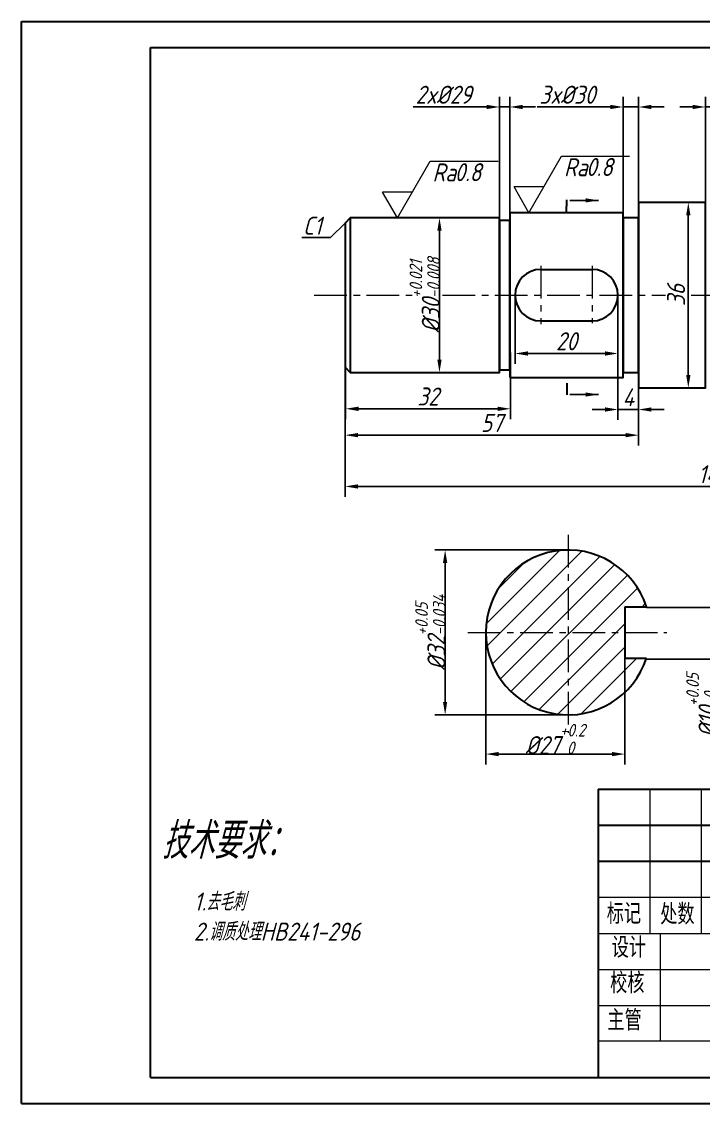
# Model space of a CAD drawing. Header units: millimetres. Extents: x 1975 to 2272, y 1137 to 1347.
# Drawn here: x 1974.9 to 2107.3, y 1136.9 to 1346.9 of the extents above; entities that cross this region are included whole.
import ezdxf

# ---------------------------------------------------------------- set-up
doc = ezdxf.new("R2010")
doc.units = ezdxf.units.MM
doc.linetypes.add('CENTER', pattern=[50.8, 31.75, -6.35, 6.35, -6.35])
for name, color, linetype, lineweight in [('中心线', 1, 'CENTER', 15), ('剖面线', 9, 'Continuous', 15), ('图框', 7, 'Continuous', 30), ('标注', 90, 'Continuous', 15), ('粗实线', 50, 'Continuous', 30)]:
    doc.layers.add(name, color=color, linetype=linetype, lineweight=lineweight)
doc.styles.add('GB3.5', font='gbeitc.shx', dxfattribs={"height": 3.5, "bigfont": 'gbcbig.shx'})
doc.styles.add('仿宋', font='simfang.ttf', dxfattribs={"width": 0.7, "height": 2.5})
doc.dimstyles.new('正常标注', dxfattribs={"dimtxt": 3.5, "dimasz": 2.5, "dimexe": 2, "dimexo": 0, "dimtad": 1, "dimdec": 3, "dimdsep": 46, "dimtxsty": 'GB3.5', "dimcen": 2.5, "dimadec": 0, "dimazin": 0, "dimtfac": 1, "dimtdec": 3, "dimtmove": 0, "dimatfit": 3, "dimfxl": 1, "dimarcsym": 0})

# ---------------------------------------------------------------- blocks, each defined once
blk = doc.blocks.new('A4')
at = {"lineweight": 15}
for p, q in [((-175, -149), (-175, -177)), ((-165, -149), (-165, -177)), ((-185, -170), (-105, -170)), ((-185, -177), (-105, -177)), ((-173, -177), (-173, -197.83)), ((-185, -184), (-105, -184)), ((-185, -191), (-105, -191)), ((-185, -197.83), (-105, -197.83))]:
    blk.add_line(p, q, dxfattribs=at)
for p, q in [((-185, -156), (-105, -156)), ((-185, -163), (-105, -163))]:
    blk.add_line(p, q)
at = {"layer": '图框'}
for p, q in [((-297, -210), (-297, 0)), ((-297, 0), (0, 0)), ((-272, -205), (-272, -5)), ((-272, -5), (-5, -5)), ((-185, -149), (-185, -205)), ((-185, -149), (-5, -149)), ((-272, -205), (-5, -205)), ((-297, -210), (0, -210))]:
    blk.add_line(p, q, dxfattribs=at)
for s, insert, char_height, width, attachment_point, style in [('技术要求：', (-269.77, -155.51), 7, 73.5791, 1, 'GB3.5'), ('标记', (-180.02, -171.28), 3.5, 14.2733, 2, '仿宋')]:
    blk.add_mtext(s, dxfattribs=dict(insert=insert, char_height=char_height, width=width, attachment_point=attachment_point, style=style))
at = {"char_height": 3.5, "attachment_point": 2, "style": '仿宋'}
for s, insert in [('处数', (-169.63, -171.38)), ('设计', (-179.06, -177.85)), ('校核', (-179.36, -184.73)), ('主管', (-179.9, -191.97))]:
    blk.add_mtext(s, dxfattribs=dict(at, insert=insert))
blk = doc.blocks.new('*D17')
at = {"layer": 'Defpoints', "color": 0, "ltscale": 0.2, "transparency": 16777216}
for p in [(2058.02, 1308.79), (2056.06, 1278.79), (2058.02, 1278.79)]:
    blk.add_point(p, dxfattribs=at)
at = {"layer": '标注', "color": 0, "lineweight": -2, "ltscale": 0.2, "transparency": 16777216}
for p, q in [((2058.02, 1308.79), (2054.06, 1308.79)), ((2056.06, 1306.29), (2056.06, 1281.29)), ((2058.02, 1278.79), (2054.06, 1278.79))]:
    blk.add_line(p, q, dxfattribs=at)
at = {"layer": '标注', "color": 0, "ltscale": 0.2, "transparency": 16777216}
for points in [[(2055.64, 1306.29), (2056.48, 1306.29), (2056.06, 1308.79)], [(2055.64, 1281.29), (2056.48, 1281.29), (2056.06, 1278.79)]]:
    blk.add_solid(points, dxfattribs=at)
at = {"layer": '标注', "color": 0, "ltscale": 0.2, "transparency": 16777216, "insert": (2053.19, 1293.79), "char_height": 3.5, "width": 5.9792, "attachment_point": 5, "rotation": 90, "style": 'GB3.5'}
blk.add_mtext('%%C30{\\H0.7x;\\S+0.021^ -0.008;}', dxfattribs=at)
blk = doc.blocks.new('*D18')
at = {"layer": 'Defpoints', "color": 0, "ltscale": 0.2, "transparency": 16777216}
for p in [(2070.73, 1293.79), (2090.73, 1293.79), (2090.73, 1282.46)]:
    blk.add_point(p, dxfattribs=at)
at = {"layer": '标注', "color": 0, "lineweight": -2, "ltscale": 0.2, "transparency": 16777216}
for p, q in [((2070.73, 1293.79), (2070.73, 1280.46)), ((2090.73, 1293.79), (2090.73, 1280.46)), ((2073.23, 1282.46), (2088.23, 1282.46))]:
    blk.add_line(p, q, dxfattribs=at)
at = {"layer": '标注', "color": 0, "ltscale": 0.2, "transparency": 16777216}
for points in [[(2073.23, 1282.87), (2073.23, 1282.04), (2070.73, 1282.46)], [(2088.23, 1282.87), (2088.23, 1282.04), (2090.73, 1282.46)]]:
    blk.add_solid(points, dxfattribs=at)
at = {"layer": '标注', "color": 0, "ltscale": 0.2, "transparency": 16777216, "insert": (2080.73, 1284.83), "char_height": 3.5, "attachment_point": 5, "style": 'GB3.5'}
blk.add_mtext('20', dxfattribs=at)
blk = doc.blocks.new('*D19')
at = {"layer": 'Defpoints', "color": 0, "ltscale": 0.2, "transparency": 16777216}
for p in [(2102.57, 1311.79), (2102.57, 1275.79), (2104.39, 1275.79)]:
    blk.add_point(p, dxfattribs=at)
at = {"layer": '标注', "color": 0, "lineweight": -2, "ltscale": 0.2, "transparency": 16777216}
for p, q in [((2102.57, 1311.79), (2106.39, 1311.79)), ((2104.39, 1309.29), (2104.39, 1278.29)), ((2102.57, 1275.79), (2106.39, 1275.79))]:
    blk.add_line(p, q, dxfattribs=at)
at = {"layer": '标注', "color": 0, "ltscale": 0.2, "transparency": 16777216}
for points in [[(2103.98, 1309.29), (2104.81, 1309.29), (2104.39, 1311.79)], [(2103.98, 1278.29), (2104.81, 1278.29), (2104.39, 1275.79)]]:
    blk.add_solid(points, dxfattribs=at)
at = {"layer": '标注', "color": 0, "ltscale": 0.2, "transparency": 16777216, "insert": (2102.02, 1293.79), "char_height": 3.5, "attachment_point": 5, "rotation": 90, "style": 'GB3.5'}
blk.add_mtext('36', dxfattribs=at)
blk = doc.blocks.new('*D22')
at = {"layer": 'Defpoints', "color": 0, "ltscale": 0.2, "transparency": 16777216}
for p in [(2069.73, 1330.31), (2067.73, 1308.79), (2069.73, 1308.79)]:
    blk.add_point(p, dxfattribs=at)
at = {"layer": '标注', "color": 0, "lineweight": -2, "ltscale": 0.2, "transparency": 16777216}
for p, q in [((2067.73, 1308.79), (2067.73, 1332.31)), ((2069.73, 1308.79), (2069.73, 1332.31)), ((2065.23, 1330.31), (2050.98, 1330.31)), ((2069.73, 1330.31), (2067.73, 1330.31)), ((2072.23, 1330.31), (2074.73, 1330.31))]:
    blk.add_line(p, q, dxfattribs=at)
at = {"layer": '标注', "color": 0, "ltscale": 0.2, "transparency": 16777216}
for points in [[(2065.23, 1330.73), (2065.23, 1329.9), (2067.73, 1330.31)], [(2072.23, 1330.73), (2072.23, 1329.9), (2069.73, 1330.31)]]:
    blk.add_solid(points, dxfattribs=at)
at = {"layer": '标注', "color": 0, "ltscale": 0.2, "transparency": 16777216, "insert": (2056.86, 1332.69), "char_height": 3.5, "attachment_point": 5, "style": 'GB3.5'}
blk.add_mtext('2x%%C29', dxfattribs=at)
blk = doc.blocks.new('*D23')
at = {"layer": 'Defpoints', "color": 0, "ltscale": 0.2, "transparency": 16777216}
for p in [(2094.73, 1330.31), (2091.73, 1308.79), (2094.73, 1308.79)]:
    blk.add_point(p, dxfattribs=at)
at = {"layer": '标注', "color": 0, "lineweight": -2, "ltscale": 0.2, "transparency": 16777216}
for p, q in [((2091.73, 1308.79), (2091.73, 1332.31)), ((2094.73, 1308.79), (2094.73, 1332.31)), ((2089.23, 1330.31), (2075.06, 1330.31)), ((2094.73, 1330.31), (2091.73, 1330.31)), ((2097.23, 1330.31), (2099.73, 1330.31))]:
    blk.add_line(p, q, dxfattribs=at)
at = {"layer": '标注', "color": 0, "ltscale": 0.2, "transparency": 16777216}
for points in [[(2089.23, 1330.73), (2089.23, 1329.9), (2091.73, 1330.31)], [(2097.23, 1330.73), (2097.23, 1329.9), (2094.73, 1330.31)]]:
    blk.add_solid(points, dxfattribs=at)
at = {"layer": '标注', "color": 0, "ltscale": 0.2, "transparency": 16777216, "insert": (2080.9, 1332.69), "char_height": 3.5, "attachment_point": 5, "style": 'GB3.5'}
blk.add_mtext('3x%%C30', dxfattribs=at)
blk = doc.blocks.new('*D24')
at = {"layer": 'Defpoints', "color": 0, "ltscale": 0.2, "transparency": 16777216}
for p in [(2109.73, 1330.31), (2107.73, 1308.29), (2109.73, 1308.29)]:
    blk.add_point(p, dxfattribs=at)
at = {"layer": '标注', "color": 0, "lineweight": -2, "ltscale": 0.2, "transparency": 16777216}
for p, q in [((2107.73, 1308.29), (2107.73, 1332.31)), ((2109.73, 1308.29), (2109.73, 1332.31)), ((2105.23, 1330.31), (2102.73, 1330.31)), ((2107.73, 1330.31), (2109.73, 1330.31)), ((2112.23, 1330.31), (2126.48, 1330.31))]:
    blk.add_line(p, q, dxfattribs=at)
at = {"layer": '标注', "color": 0, "ltscale": 0.2, "transparency": 16777216}
for points in [[(2105.23, 1330.73), (2105.23, 1329.9), (2107.73, 1330.31)], [(2112.23, 1330.73), (2112.23, 1329.9), (2109.73, 1330.31)]]:
    blk.add_solid(points, dxfattribs=at)
at = {"layer": '标注', "color": 0, "ltscale": 0.2, "transparency": 16777216, "insert": (2120.61, 1332.69), "char_height": 3.5, "attachment_point": 5, "style": 'GB3.5'}
blk.add_mtext('2x%%C29', dxfattribs=at)
blk = doc.blocks.new('*D26')
at = {"layer": 'Defpoints', "color": 0, "ltscale": 0.2, "transparency": 16777216}
for p in [(2037.84, 1283.14), (2069.84, 1282.64), (2069.84, 1271.72)]:
    blk.add_point(p, dxfattribs=at)
at = {"layer": '标注', "color": 0, "lineweight": -2, "ltscale": 0.2, "transparency": 16777216}
for p, q in [((2037.84, 1283.14), (2037.84, 1269.72)), ((2069.84, 1282.64), (2069.84, 1269.72)), ((2040.34, 1271.72), (2067.34, 1271.72))]:
    blk.add_line(p, q, dxfattribs=at)
at = {"layer": '标注', "color": 0, "ltscale": 0.2, "transparency": 16777216}
for points in [[(2040.34, 1272.14), (2040.34, 1271.3), (2037.84, 1271.72)], [(2067.34, 1272.14), (2067.34, 1271.3), (2069.84, 1271.72)]]:
    blk.add_solid(points, dxfattribs=at)
at = {"layer": '标注', "color": 0, "ltscale": 0.2, "transparency": 16777216, "insert": (2053.84, 1274.1), "char_height": 3.5, "attachment_point": 5, "style": 'GB3.5'}
blk.add_mtext('32', dxfattribs=at)
blk = doc.blocks.new('*D27')
at = {"layer": 'Defpoints', "color": 0, "ltscale": 0.2, "transparency": 16777216}
for p in [(2037.73, 1279.79), (2094.73, 1279.79), (2094.73, 1266.6)]:
    blk.add_point(p, dxfattribs=at)
at = {"layer": '标注', "color": 0, "lineweight": -2, "ltscale": 0.2, "transparency": 16777216}
for p, q in [((2037.73, 1279.79), (2037.73, 1264.6)), ((2094.73, 1279.79), (2094.73, 1264.6)), ((2040.23, 1266.6), (2092.23, 1266.6))]:
    blk.add_line(p, q, dxfattribs=at)
at = {"layer": '标注', "color": 0, "ltscale": 0.2, "transparency": 16777216}
for points in [[(2040.23, 1267.02), (2040.23, 1266.19), (2037.73, 1266.6)], [(2092.23, 1267.02), (2092.23, 1266.19), (2094.73, 1266.6)]]:
    blk.add_solid(points, dxfattribs=at)
at = {"layer": '标注', "color": 0, "ltscale": 0.2, "transparency": 16777216, "insert": (2066.23, 1268.98), "char_height": 3.5, "attachment_point": 5, "style": 'GB3.5'}
blk.add_mtext('57', dxfattribs=at)
blk = doc.blocks.new('*D28')
at = {"layer": 'Defpoints', "color": 0, "ltscale": 0.2, "transparency": 16777216}
for p in [(2180.73, 1282.79), (2037.73, 1279.79), (2180.73, 1256.65)]:
    blk.add_point(p, dxfattribs=at)
at = {"layer": '标注', "color": 0, "lineweight": -2, "ltscale": 0.2, "transparency": 16777216}
for p, q in [((2180.73, 1282.79), (2180.73, 1254.65)), ((2037.73, 1279.79), (2037.73, 1254.65)), ((2040.23, 1256.65), (2178.23, 1256.65))]:
    blk.add_line(p, q, dxfattribs=at)
at = {"layer": '标注', "color": 0, "ltscale": 0.2, "transparency": 16777216}
for points in [[(2040.23, 1257.06), (2040.23, 1256.23), (2037.73, 1256.65)], [(2178.23, 1257.06), (2178.23, 1256.23), (2180.73, 1256.65)]]:
    blk.add_solid(points, dxfattribs=at)
at = {"layer": '标注', "color": 0, "ltscale": 0.2, "transparency": 16777216, "insert": (2109.23, 1259.02), "char_height": 3.5, "attachment_point": 5, "style": 'GB3.5'}
blk.add_mtext('143', dxfattribs=at)
blk = doc.blocks.new('*D35')
at = {"layer": 'Defpoints', "color": 0, "ltscale": 0.2, "transparency": 16777216}
for p in [(2081.07, 1244.31), (2057.16, 1212.31), (2081.07, 1212.31)]:
    blk.add_point(p, dxfattribs=at)
at = {"layer": '标注', "color": 0, "lineweight": -2, "ltscale": 0.2, "transparency": 16777216}
for p, q in [((2081.07, 1244.31), (2055.16, 1244.31)), ((2057.16, 1241.81), (2057.16, 1214.81)), ((2081.07, 1212.31), (2055.16, 1212.31))]:
    blk.add_line(p, q, dxfattribs=at)
at = {"layer": '标注', "color": 0, "ltscale": 0.2, "transparency": 16777216}
for points in [[(2056.74, 1241.81), (2057.57, 1241.81), (2057.16, 1244.31)], [(2056.74, 1214.81), (2057.57, 1214.81), (2057.16, 1212.31)]]:
    blk.add_solid(points, dxfattribs=at)
at = {"layer": '标注', "color": 0, "ltscale": 0.2, "transparency": 16777216, "insert": (2054.29, 1228.31), "char_height": 3.5, "attachment_point": 5, "rotation": 90, "style": 'GB3.5'}
blk.add_mtext('%%C32{\\H0.7x;\\S+0.05^ -0.034;}', dxfattribs=at)
blk = doc.blocks.new('_None')
blk = doc.blocks.new('*D36')
at = {"layer": 'Defpoints', "color": 0, "ltscale": 0.2, "transparency": 16777216}
for p in [(2096.27, 1233.14), (2096.27, 1223.14), (2109.86, 1223.14)]:
    blk.add_point(p, dxfattribs=at)
at = {"layer": '标注', "color": 0, "lineweight": -2, "ltscale": 0.2, "transparency": 16777216}
for p, q in [((2096.27, 1233.14), (2111.86, 1233.14)), ((2109.86, 1230.64), (2109.86, 1225.64)), ((2096.27, 1223.14), (2111.86, 1223.14)), ((2109.86, 1223.14), (2109.86, 1207.63))]:
    blk.add_line(p, q, dxfattribs=at)
at = {"layer": '标注', "color": 0, "ltscale": 0.2, "transparency": 16777216}
for points in [[(2109.44, 1230.64), (2110.27, 1230.64), (2109.86, 1233.14)], [(2109.44, 1225.64), (2110.27, 1225.64), (2109.86, 1223.14)]]:
    blk.add_solid(points, dxfattribs=at)
at = {"layer": '标注', "color": 0, "ltscale": 0.2, "transparency": 16777216, "insert": (2106.94, 1214.14), "char_height": 3.5, "attachment_point": 5, "rotation": 90, "style": 'GB3.5'}
blk.add_mtext('%%C10{\\H0.7x;\\S+0.05^  0;}', dxfattribs=at)
blk = doc.blocks.new('*D37')
at = {"layer": 'Defpoints', "color": 0, "ltscale": 0.2, "transparency": 16777216}
for p in [(2065.07, 1228.31), (2092.07, 1228.31), (2092.07, 1204.69)]:
    blk.add_point(p, dxfattribs=at)
at = {"layer": '标注', "color": 0, "lineweight": -2, "ltscale": 0.2, "transparency": 16777216}
for p, q in [((2065.07, 1228.31), (2065.07, 1202.69)), ((2092.07, 1228.31), (2092.07, 1202.69)), ((2067.57, 1204.69), (2089.57, 1204.69))]:
    blk.add_line(p, q, dxfattribs=at)
at = {"layer": '标注', "color": 0, "ltscale": 0.2, "transparency": 16777216}
for points in [[(2067.57, 1205.11), (2067.57, 1204.27), (2065.07, 1204.69)], [(2089.57, 1205.11), (2089.57, 1204.27), (2092.07, 1204.69)]]:
    blk.add_solid(points, dxfattribs=at)
at = {"layer": '标注', "color": 0, "ltscale": 0.2, "transparency": 16777216, "insert": (2078.57, 1207.61), "char_height": 3.5, "attachment_point": 5, "style": 'GB3.5'}
blk.add_mtext('%%C27{\\H0.7x;\\S+0.2^  0;}', dxfattribs=at)
blk = doc.blocks.new('*D41')
at = {"layer": 'Defpoints', "color": 0, "ltscale": 0.2, "transparency": 16777216}
for p in [(2090.73, 1293.79), (2094.73, 1293.79), (2094.73, 1271.58)]:
    blk.add_point(p, dxfattribs=at)
at = {"layer": '标注', "color": 0, "lineweight": -2, "ltscale": 0.2, "transparency": 16777216}
for p, q in [((2090.73, 1293.79), (2090.73, 1269.58)), ((2094.73, 1293.79), (2094.73, 1269.58)), ((2088.23, 1271.58), (2085.73, 1271.58)), ((2090.73, 1271.58), (2094.73, 1271.58)), ((2097.23, 1271.58), (2099.73, 1271.58))]:
    blk.add_line(p, q, dxfattribs=at)
at = {"layer": '标注', "color": 0, "ltscale": 0.2, "transparency": 16777216}
for points in [[(2088.23, 1272), (2088.23, 1271.17), (2090.73, 1271.58)], [(2097.23, 1272), (2097.23, 1271.17), (2094.73, 1271.58)]]:
    blk.add_solid(points, dxfattribs=at)
at = {"layer": '标注', "color": 0, "ltscale": 0.2, "transparency": 16777216, "insert": (2092.73, 1273.96), "char_height": 3.5, "attachment_point": 5, "style": 'GB3.5'}
blk.add_mtext('4', dxfattribs=at)
blk = doc.blocks.new('粗糙度')
at = {"layer": '标注', "ltscale": 0.2}
for q in [(6.35, 11), (-2.88, 5)]:
    blk.add_line((0, 0), q, dxfattribs=at)
blk.add_lwpolyline([(2.88, 5), (2.88, 5), (-2.88, 5)], dxfattribs=at)
at = {"layer": '标注', "ltscale": 0.2, "style": 'GB3.5'}
blk.add_attdef('0.3', (-2.03, 5.83), '', height=3.5, dxfattribs=at)
blk = doc.blocks.new('新的粗糙度')
at = {"layer": '标注', "ltscale": 0.2}
blk.add_line((6.35, 11), (19.53, 11), dxfattribs=at)
blk.add_blockref('粗糙度', (0, 0), dxfattribs=at)
at = {"layer": '标注', "ltscale": 0.2, "insert": (6.8, 10.57), "char_height": 3.5, "attachment_point": 1, "style": 'GB3.5'}
blk.add_mtext_dynamic_manual_height_columns('Ra', width=7.9761, gutter_width=17.5, heights=[0], dxfattribs=at)
at = {"layer": '标注', "ltscale": 0.2, "style": 'GB3.5'}
blk.add_attdef('CCD', (11.09, 7.12), '', height=3.5, dxfattribs=at)

msp = doc.modelspace()

# ---------------------------------------------------------------- hatches: boundary and pattern name
at = {"layer": '剖面线', "ltscale": 0.2}
h = msp.add_hatch(dxfattribs=at)
h.set_pattern_fill('ANSI31', color=256)
h.paths.add_polyline_path([(2081.0675, 1244.3055, 0.41421356), (2065.0675, 1228.3055), (2081.0675, 1228.3055)])
h.paths.add_polyline_path([(2081.0675, 1244.3055), (2081.0675, 1228.3055), (2092.0675, 1228.3055), (2092.0675, 1233.3055), (2096.2662, 1233.3055, 0.32390717)])
h.paths.add_polyline_path([(2081.0675, 1228.3055), (2065.0675, 1228.3055, 0.41421356), (2081.0675, 1212.3055)])
h.paths.add_polyline_path([(2096.2662, 1223.3055), (2092.0675, 1223.3055), (2092.0675, 1228.3055), (2081.0675, 1228.3055), (2081.0675, 1212.3055, 0.32390717)])

# ---------------------------------------------------------------- linework, layer by layer
at = {"layer": '中心线', "ltscale": 0.2}
for p, q in [((2075.733, 1299.4778), (2075.7305, 1288.1746)), ((2085.7351, 1299.4827), (2085.7308, 1288.327)), ((2031.7348, 1293.786), (2052.0216, 1293.786)), ((2056.6634, 1293.786), (2099.9587, 1293.786)), ((2104.9337, 1293.786), (2116.6157, 1293.786)), ((2081.0675, 1247.2311), (2081.0675, 1208.7907)), ((2061.5677, 1228.3055), (2100.2167, 1228.3055))]:
    msp.add_line(p, q, dxfattribs=at)
at = {"layer": '粗实线', "ltscale": 0.2}
for p, q in [((2080.7348, 1309.786), (2080.7707, 1312.2654)), ((2038.7348, 1308.786), (2038.7348, 1278.786)), ((2075.7348, 1298.786), (2085.7348, 1298.7822)), ((2075.7348, 1288.786), (2085.7347, 1288.8174)), ((2080.7737, 1276.6658), (2080.7737, 1274.3995)), ((2092.0675, 1233.3055), (2092.0675, 1223.3055)), ((2092.0675, 1233.3055), (2096.2662, 1233.3055)), ((2092.0675, 1223.3055), (2096.2662, 1223.3055))]:
    msp.add_line(p, q, dxfattribs=at)
for points in [[(2094.7348, 1275.786), (2107.7348, 1275.786), (2107.7348, 1311.786), (2094.7348, 1311.786)], [(2038.7348, 1278.786), (2067.7348, 1278.786), (2067.7348, 1308.786), (2038.7348, 1308.786), (2037.7348, 1307.786), (2037.7348, 1279.786)], [(2069.7348, 1277.786), (2091.7348, 1277.786), (2091.7348, 1309.786), (2069.7348, 1309.786)], [(2091.7348, 1278.786), (2094.7348, 1278.786), (2094.7348, 1308.786), (2091.7348, 1308.786)], [(2067.7348, 1279.286), (2069.7348, 1279.286), (2069.7348, 1308.286), (2067.7348, 1308.286)]]:
    msp.add_lwpolyline(points, close=True, dxfattribs=at)
for centre, radius, start, end in [((2075.7348, 1293.786), 5, 90, 270), ((2085.7348, 1293.786), 5, 270, 90), ((2081.0675, 1228.3055), 16, 18.209957, 341.790043)]:
    msp.add_arc(centre, radius, start, end, dxfattribs=at)
for p in [(2075.7348, 1298.786), (2075.7348, 1298.786), (2075.7348, 1288.786)]:
    msp.add_point(p, dxfattribs=at)

# ---------------------------------------------------------------- block references
at = {"layer": '图框', "ltscale": 0.2}
msp.add_blockref('A4', (2271.9014, 1346.8817), dxfattribs=at)
at = {"layer": '标注', "ltscale": 0.2}
for p in [(2047.9022, 1308.786), (2073.4412, 1309.786)]:
    msp.add_blockref('新的粗糙度', p, dxfattribs=at).add_auto_attribs({'CCD': '0.8'})

# ---------------------------------------------------------------- texts
at = {"layer": '标注', "ltscale": 0.2, "insert": (2029.5405, 1309.0033), "char_height": 3.5, "attachment_point": 1, "style": 'GB3.5'}
msp.add_mtext_dynamic_manual_height_columns('C1', width=5.37728, gutter_width=17.5, heights=[0], dxfattribs=at)
at = {"layer": '标注', "color": 7, "ltscale": 0.2, "insert": (2008.3486, 1177.8027), "char_height": 3.5, "attachment_point": 1, "style": 'GB3.5'}
msp.add_mtext_dynamic_manual_height_columns('1.去毛刺\\P2.调质处理HB241-296', width=48.032287, gutter_width=17.5, heights=[0], dxfattribs=at)

# ---------------------------------------------------------------- dimensions: what is measured, and where the dimension line sits
at = {"layer": '标注', "ltscale": 0.2}
for base, p1, p2, text, picture, middle in [((2069.7348, 1330.3124), (2067.7348, 1308.786), (2069.7348, 1308.786), '<>x%%C29', '*D22', (2056.8598, 1330.3124)), ((2094.7348, 1330.3124), (2091.7348, 1308.786), (2094.7348, 1308.786), '<>x%%C30', '*D23', (2080.8962, 1330.3124))]:
    dim = msp.add_linear_dim(base=base, p1=p1, p2=p2, text=text, dimstyle='正常标注', dxfattribs=at)
    dim.commit()
    dim.dimension.update_dxf_attribs({"geometry": picture, "text_midpoint": middle, "dimtype": 160})
dim = msp.add_linear_dim(base=(2109.7348, 1330.3124), p1=(2107.7348, 1308.286), p2=(2109.7348, 1308.286), text='<>x%%C29', dimstyle='正常标注', dxfattribs=at)
dim.commit()
dim.dimension.update_dxf_attribs({"geometry": '*D24', "text_midpoint": (2120.6098, 1332.6874)})
dim = msp.add_linear_dim(base=(2104.3918, 1275.786), p1=(2102.5693, 1311.786), p2=(2102.5693, 1275.786), angle=90, dimstyle='正常标注', dxfattribs=at)
dim.commit()
dim.dimension.update_dxf_attribs({"geometry": '*D19', "text_midpoint": (2102.0168, 1293.786)})
dim = msp.add_linear_dim(base=(2056.0608, 1278.786), p1=(2058.021, 1308.786), p2=(2058.021, 1278.786), angle=90, text='%%C30{\\H0.7x;\\S+0.021^ -0.008;}', dimstyle='正常标注', dxfattribs=at)
dim.commit()
dim.dimension.update_dxf_attribs({"geometry": '*D17', "text_midpoint": (2053.19, 1293.786)})
for base, p1, p2, picture, middle in [((2090.7348, 1282.4564), (2070.7348, 1293.786), (2090.7348, 1293.786), '*D18', (2080.7348, 1284.8314)), ((2094.7348, 1271.5832), (2090.7348, 1293.786), (2094.7348, 1293.786), '*D41', (2092.7348, 1273.9582)), ((2069.8387, 1271.7203), (2037.8387, 1283.1381), (2069.8387, 1282.6381), '*D26', (2053.8387, 1274.0953))]:
    dim = msp.add_linear_dim(base=base, p1=p1, p2=p2, dimstyle='正常标注', dxfattribs=at)
    dim.commit()
    dim.dimension.update_dxf_attribs({"geometry": picture, "text_midpoint": middle})
for base, p2, picture, middle in [((2180.7348, 1256.645), (2180.7348, 1282.786), '*D28', (2109.2348, 1256.645)), ((2094.7348, 1266.6045), (2094.7348, 1279.786), '*D27', (2066.2348, 1266.6045))]:
    dim = msp.add_linear_dim(base=base, p1=(2037.7348, 1279.786), p2=p2, dimstyle='正常标注', dxfattribs=at)
    dim.commit()
    dim.dimension.update_dxf_attribs({"geometry": picture, "text_midpoint": middle, "dimtype": 160})
for base, p1, p2, text, picture, middle in [((2057.1561, 1212.3055), (2081.0675, 1244.3055), (2081.0675, 1212.3055), '%%C<>{\\H0.7x;\\S+0.05^ -0.034;}', '*D35', (2054.2853, 1228.3055)), ((2109.858, 1223.1429), (2096.2662, 1233.1429), (2096.2662, 1223.1429), '%%C<>{\\H0.7x;\\S+0.05^  0;}', '*D36', (2106.9362, 1214.1371))]:
    dim = msp.add_linear_dim(base=base, p1=p1, p2=p2, angle=90, text=text, dimstyle='正常标注', override={"dimldrblk": 'None'}, dxfattribs=at)
    dim.commit()
    dim.dimension.update_dxf_attribs({"geometry": picture, "text_midpoint": middle})
dim = msp.add_linear_dim(base=(2092.0675, 1204.6912), p1=(2065.0675, 1228.3055), p2=(2092.0675, 1228.3055), text='%%C<>{\\H0.7x;\\S+0.2^  0;}', dimstyle='正常标注', override={"dimldrblk": 'None'}, dxfattribs=at)
dim.commit()
dim.dimension.update_dxf_attribs({"geometry": '*D37', "text_midpoint": (2078.5675, 1207.6131)})

# ---------------------------------------------------------------- leaders
msp.add_leader([(2037.7348, 1307.786), (2034.9178, 1304.969), (2029.3294, 1304.9432)], dimstyle='正常标注', override={"dimgap": 0.625, "dimtad": 0, "dimldrblk": 'None'}, dxfattribs=at)
at = {"layer": '粗实线', "ltscale": 0.2}
for points in [[(2086.9344, 1312.1805), (2081.7212, 1312.1805), (2081.3687, 1312.1805)], [(2086.9344, 1274.4905), (2081.7212, 1274.4905), (2081.3687, 1274.4905)]]:
    msp.add_leader(points, dimstyle='正常标注', override={"dimgap": 0.625, "dimtad": 0}, dxfattribs=at)

doc.saveas('drawing.dxf')
